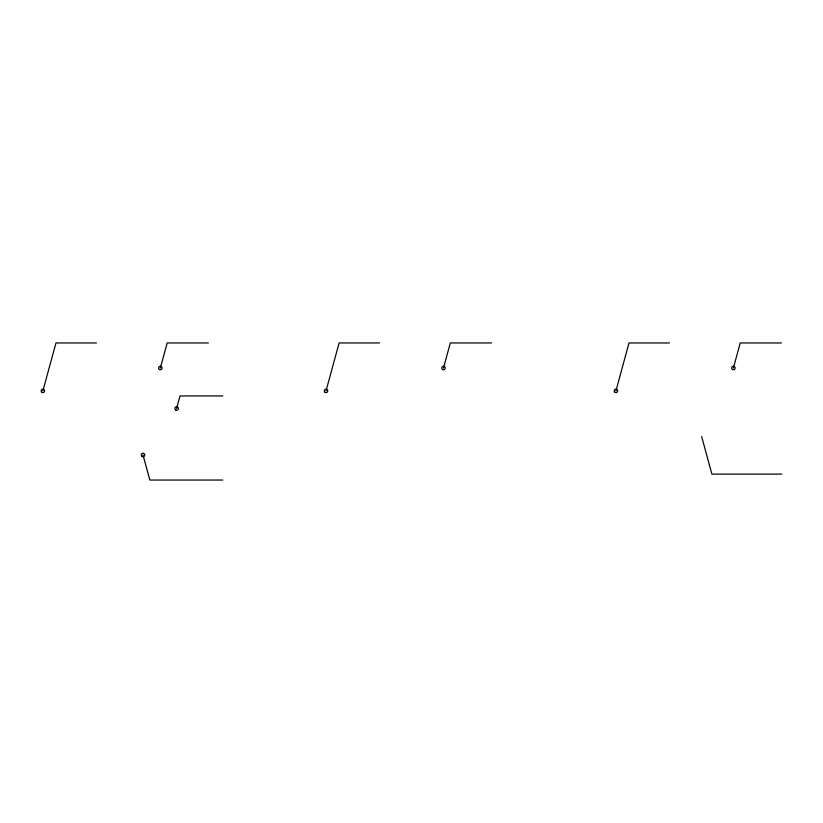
<?xml version="1.0" encoding="UTF-8"?>
<svg xmlns="http://www.w3.org/2000/svg" width="823" height="823" viewBox="0 0 823 823"><rect width="100%" height="100%" fill="white"/><g stroke="black" fill="none" stroke-linecap="round" stroke-linejoin="round"><path stroke-width="1.23" d="M42.889 390.894L55.964 342.954L96.414 342.954M160.341 368.025L167.182 342.954L208.373 342.954M176.616 408.486L180.031 395.945L222.766 395.945M326.031 390.894L339.107 342.954L379.557 342.954M443.484 368.025L450.325 342.954L491.516 342.954M615.933 390.894L629.009 342.954L669.459 342.954M733.396 368.025L740.227 342.954L781.418 342.954M781.85 474.11L711.895 474.11L701.659 436.571M222.766 480.046L149.848 480.046L143.007 454.975M615.059 392.406A1.739 1.739 0 0 0 617.672 390.904A1.739 1.739 0 0 0 615.069 389.392A1.739 1.739 0 0 0 615.059 392.406M732.521 369.537A1.739 1.739 0 0 0 735.134 368.035A1.739 1.739 0 0 0 732.521 366.523A1.739 1.739 0 0 0 732.521 369.537M325.157 392.406A1.739 1.739 0 0 0 327.77 390.904A1.739 1.739 0 0 0 325.167 389.392A1.739 1.739 0 0 0 325.157 392.406M442.609 369.537A1.739 1.739 0 0 0 445.222 368.035A1.739 1.739 0 0 0 442.62 366.523A1.739 1.739 0 0 0 442.609 369.537M142.04 456.415A1.739 1.739 0 0 0 144.745 455.088A1.739 1.739 0 0 0 142.245 453.411A1.739 1.739 0 0 0 142.04 456.415M42.014 392.406A1.739 1.739 0 0 0 44.627 390.904A1.739 1.739 0 0 0 42.024 389.392A1.739 1.739 0 0 0 42.014 392.406M175.741 409.988A1.739 1.739 0 0 0 178.354 408.486A1.739 1.739 0 0 0 175.752 406.974A1.739 1.739 0 0 0 175.741 409.988M159.467 369.537A1.739 1.739 0 0 0 162.08 368.035A1.739 1.739 0 0 0 159.477 366.523A1.739 1.739 0 0 0 159.467 369.537"/></g></svg>
